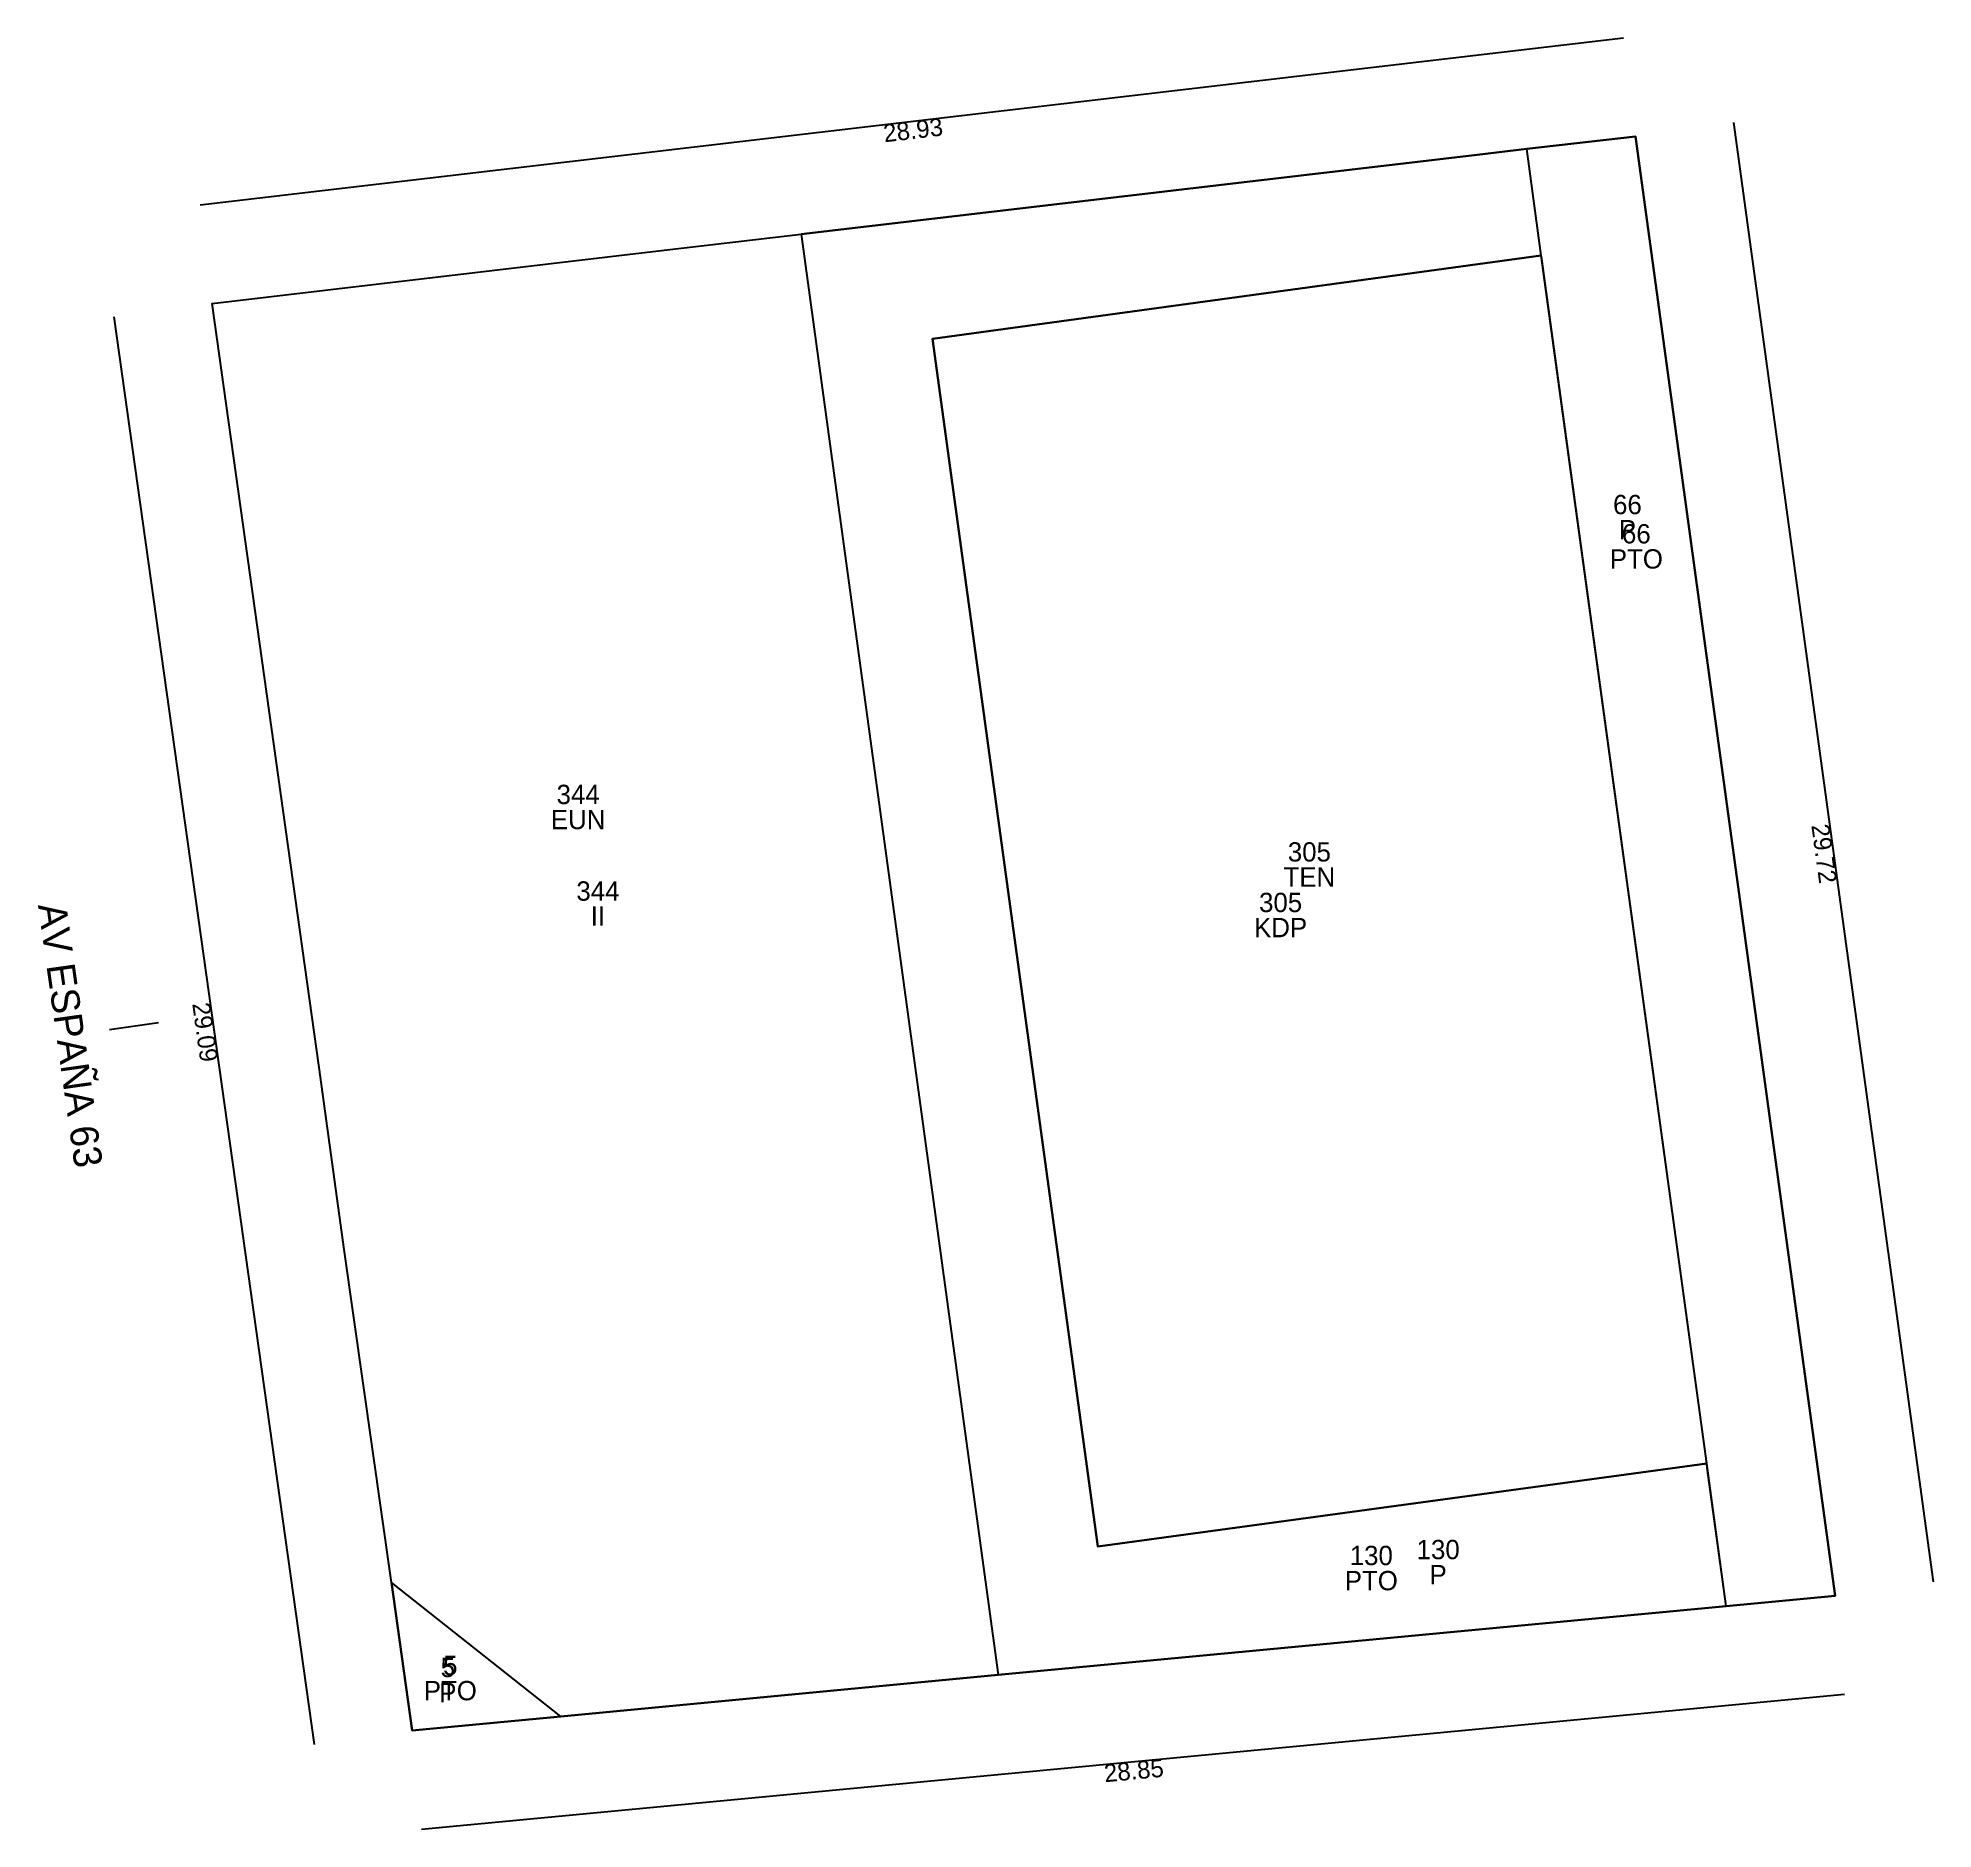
# Model space of a CAD drawing. Header units: metres. Extents: x 599362.7 to 599400.9, y 4315111.6 to 4315147.8.
import ezdxf
from ezdxf.enums import TextEntityAlignment as Align

# ---------------------------------------------------------------- set-up
doc = ezdxf.new("R2010")
doc.units = ezdxf.units.M

msp = doc.modelspace()

# ---------------------------------------------------------------- linework, layer by layer
at = {"layer": 'PG-CO'}
for p, q in [((599365.96, 4315144.42), (599394.69, 4315147.79)), ((599396.91, 4315146.08), (599400.94, 4315116.63)), ((599364.22, 4315142.16), (599368.26, 4315113.35)), ((599370.43, 4315111.64), (599399.15, 4315114.36))]:
    msp.add_line(p, q, dxfattribs=at)
at = {"layer": 'PG-LF'}
msp.add_line((599365.12, 4315127.91), (599364.13, 4315127.77), dxfattribs=at)
at = {"layer": 'PG-LI'}
for points in [[(599393.03, 4315143.4), (599392.74, 4315145.55)], [(599378.09, 4315143.83), (599382.07, 4315114.75)], [(599393.03, 4315143.4), (599380.74, 4315141.72), (599384.08, 4315117.34), (599396.37, 4315119.02)], [(599396.37, 4315119.02), (599393.03, 4315143.4)], [(599396.76, 4315116.14), (599396.37, 4315119.02)], [(599373.24, 4315113.91), (599369.82, 4315116.62)]]:
    msp.add_lwpolyline(points, dxfattribs=at)
at = {"layer": 'PG-LP'}
for points in [[(599378.09, 4315143.83), (599389.96, 4315145.22), (599391.74, 4315145.43), (599392.74, 4315145.55)], [(599392.74, 4315145.55), (599394.93, 4315145.8), (599395.19, 4315143.93), (599398.96, 4315116.35), (599396.76, 4315116.14)], [(599369.82, 4315116.62), (599368.87, 4315123.34), (599368.36, 4315127.01), (599366.2, 4315142.43), (599375.21, 4315143.49), (599378.09, 4315143.83)], [(599373.24, 4315113.91), (599370.24, 4315113.63), (599369.82, 4315116.62)], [(599396.76, 4315116.14), (599382.07, 4315114.75)], [(599382.07, 4315114.75), (599373.24, 4315113.91)]]:
    msp.add_lwpolyline(points, dxfattribs=at)
at = {"layer": 'PS1-LI'}
for points in [[(599393.03, 4315143.4), (599392.74, 4315145.55)], [(599378.09, 4315143.83), (599382.07, 4315114.75)], [(599396.37, 4315119.02), (599384.08, 4315117.34), (599380.74, 4315141.72), (599393.03, 4315143.4)], [(599396.37, 4315119.02), (599393.04, 4315143.33), (599393.03, 4315143.4)], [(599396.76, 4315116.14), (599396.38, 4315118.93), (599396.37, 4315119.02)], [(599373.24, 4315113.91), (599369.82, 4315116.62)]]:
    msp.add_lwpolyline(points, dxfattribs=at)
at = {"layer": 'PS1-LP'}
for points in [[(599392.74, 4315145.55), (599391.74, 4315145.43), (599389.96, 4315145.22), (599378.09, 4315143.83)], [(599396.76, 4315116.14), (599398.96, 4315116.35), (599395.19, 4315143.93), (599394.93, 4315145.8), (599392.74, 4315145.55)], [(599369.82, 4315116.62), (599368.87, 4315123.34), (599368.36, 4315127.01), (599366.2, 4315142.43), (599375.21, 4315143.49), (599378.09, 4315143.83)], [(599369.82, 4315116.62), (599370.24, 4315113.63), (599373.24, 4315113.91)], [(599382.07, 4315114.75), (599396.76, 4315116.14)], [(599373.24, 4315113.91), (599382.07, 4315114.75)]]:
    msp.add_lwpolyline(points, dxfattribs=at)
at = {"layer": 'PS2-LP'}
for points in [[(599382.07, 4315114.75), (599373.24, 4315113.91), (599369.82, 4315116.62), (599368.87, 4315123.34), (599368.36, 4315127.01), (599366.2, 4315142.43), (599375.21, 4315143.49), (599378.09, 4315143.83)], [(599378.09, 4315143.83), (599382.07, 4315114.75)]]:
    msp.add_lwpolyline(points, dxfattribs=at)
at = {"layer": 'PS2-LT'}
msp.add_lwpolyline([(599382.07, 4315114.75), (599396.76, 4315116.14), (599398.96, 4315116.35), (599395.19, 4315143.93), (599394.93, 4315145.8), (599392.74, 4315145.55), (599391.74, 4315145.43), (599389.96, 4315145.22), (599378.09, 4315143.83)], dxfattribs=at)

# ---------------------------------------------------------------- texts
at = {"layer": 'PG-AA'}
for s, p in [('P', (599394.77, 4315138.06)), ('TEN', (599388.35, 4315131.05)), ('II', (599373.99, 4315130.26)), ('P', (599390.95, 4315116.97)), ('P', (599370.96, 4315114.59))]:
    msp.add_text(s, height=0.39, dxfattribs=at).set_placement(p, align=Align.TOP_CENTER)
at = {"layer": 'PG-AS'}
for s, p in [('66', (599394.77, 4315138.06)), ('305', (599388.35, 4315131.05)), ('344', (599373.99, 4315130.26)), ('130', (599390.95, 4315116.97)), ('5', (599370.96, 4315114.59))]:
    msp.add_text(s, height=0.39, dxfattribs=at).set_placement(p, align=Align.BOTTOM_CENTER)
at = {"layer": 'PG-CO'}
for s, rotation, p in [('28.93', 6.69, (599380.33, 4315146.11)), ('29.72', 277.79, (599398.92, 4315131.35)), ('29.09', 277.99, (599366.24, 4315127.75)), ('28.85', 5.42, (599384.79, 4315113))]:
    msp.add_text(s, height=0.36, rotation=rotation, dxfattribs=at).set_placement(p, align=Align.TOP_CENTER)
at = {"layer": 'PG-TL'}
msp.add_text('AV ESPAÑA 63', height=0.57, rotation=277.99, dxfattribs=at).set_placement((599362.89, 4315127.6), align=Align.BOTTOM_CENTER)
at = {"layer": 'PS1-AS'}
for s, p in [('66', (599394.95, 4315137.47)), ('344', (599373.59, 4315132.21)), ('305', (599387.77, 4315130.03)), ('130', (599389.6, 4315116.85)), ('5', (599371.01, 4315114.63))]:
    msp.add_text(s, height=0.39, dxfattribs=at).set_placement(p, align=Align.BOTTOM_CENTER)
at = {"layer": 'PS1-AU'}
for s, p in [('PTO', (599394.95, 4315137.47)), ('EUN', (599373.59, 4315132.21)), ('KDP', (599387.77, 4315130.03)), ('PTO', (599389.6, 4315116.85)), ('PTO', (599371.01, 4315114.63))]:
    msp.add_text(s, height=0.39, dxfattribs=at).set_placement(p, align=Align.TOP_CENTER)
at = {"layer": 'PS2-AS'}
msp.add_text('344', height=0.39, dxfattribs=at).set_placement((599373.59, 4315132.21), align=Align.BOTTOM_CENTER)
at = {"layer": 'PS2-AU'}
msp.add_text('EUN', height=0.39, dxfattribs=at).set_placement((599373.59, 4315132.21), align=Align.TOP_CENTER)

doc.saveas('drawing.dxf')
